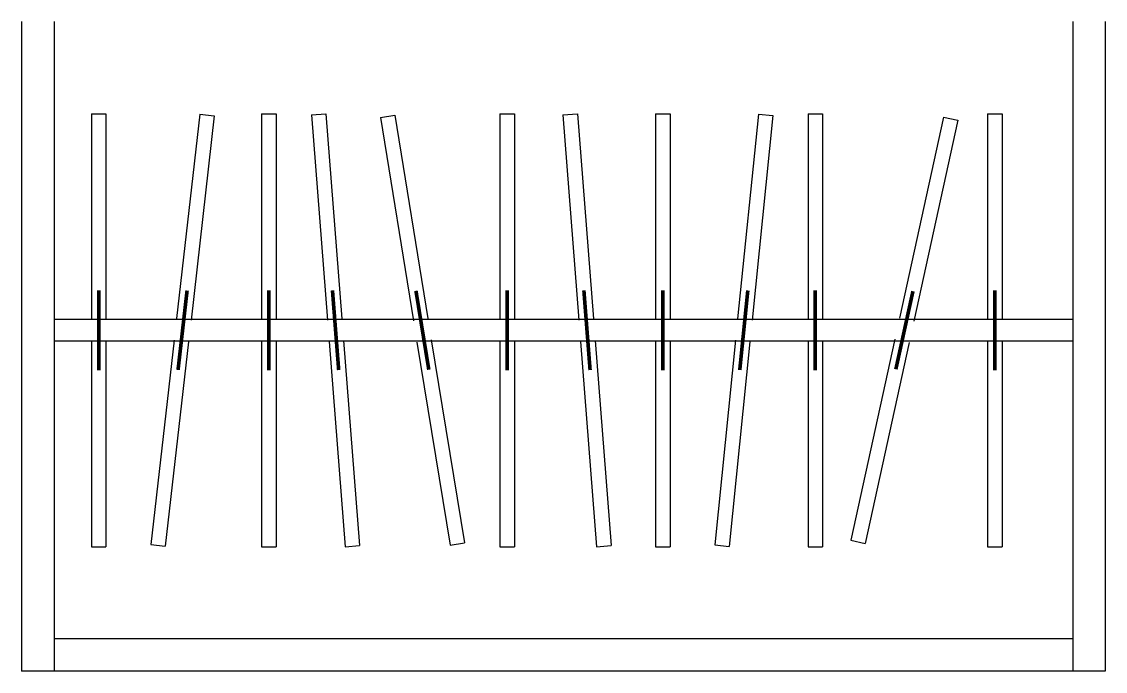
# Model space of a CAD drawing. Header units: millimetres. Extents: x -919.66 to -918.66, y 2729.08 to 2729.68.
import ezdxf

# ---------------------------------------------------------------- set-up
doc = ezdxf.new("R2010")
doc.units = ezdxf.units.MM
doc.header["$LTSCALE"] = 10
doc.layers.add('Móveis_armários', color=2, linetype='Continuous')

# ---------------------------------------------------------------- blocks, each defined once
blk = doc.blocks.new('cdn_cabide')
at = {"layer": 'Móveis_armários', "color": 1}
for p, q in [((-0.0067, 0.2), (-0.0067, 0.01)), ((-0.0067, 0.2), (0.0067, 0.2)), ((0.0067, 0.2), (0.0067, 0.01)), ((-0.0067, -0.01), (-0.0067, -0.2)), ((0.0067, -0.01), (0.0067, -0.2)), ((-0.0067, -0.2), (0.0067, -0.2))]:
    blk.add_line(p, q, dxfattribs=at)
at = {"layer": 'Móveis_armários', "color": 1, "const_width": 0.00335}
blk.add_lwpolyline([(0, 0.0369), (0, -0.0369)], dxfattribs=at)

msp = doc.modelspace()

# ---------------------------------------------------------------- linework, layer by layer
at = {"layer": 'Móveis_armários'}
for p, q in [((-919.6592, 2729.684), (-919.6592, 2729.084)), ((-918.6592, 2729.684), (-918.6592, 2729.084)), ((-918.6592, 2729.084), (-919.6592, 2729.084))]:
    msp.add_line(p, q, dxfattribs=at)
at = {"layer": 'Móveis_armários', "color": 1}
for p, q in [((-919.6292, 2729.684), (-919.6292, 2729.084)), ((-918.6892, 2729.684), (-918.6892, 2729.084)), ((-918.6892, 2729.409), (-919.6292, 2729.409)), ((-918.6892, 2729.389), (-919.6292, 2729.389)), ((-918.6892, 2729.114), (-919.6292, 2729.114))]:
    msp.add_line(p, q, dxfattribs=at)

# ---------------------------------------------------------------- block references
at = {"layer": 'Móveis_armários'}
for p in [(-919.5881, 2729.399), (-919.4311, 2729.399), (-919.2111, 2729.399), (-919.0675, 2729.399), (-918.9268, 2729.399), (-918.7612, 2729.399)]:
    msp.add_blockref('cdn_cabide', p, dxfattribs=at)
for p, rotation in [((-919.5107, 2729.399), 353.5039401940878), ((-919.3695, 2729.399), 4.457292020204664), ((-919.2894, 2729.399), 9.25214734648855), ((-919.1375, 2729.399), 4.457292020204664), ((-918.9928, 2729.399), 354.2224271396678), ((-918.8446, 2729.399), 347.6512743147307)]:
    msp.add_blockref('cdn_cabide', p, dxfattribs=dict(at, rotation=rotation))

doc.saveas('drawing.dxf')
